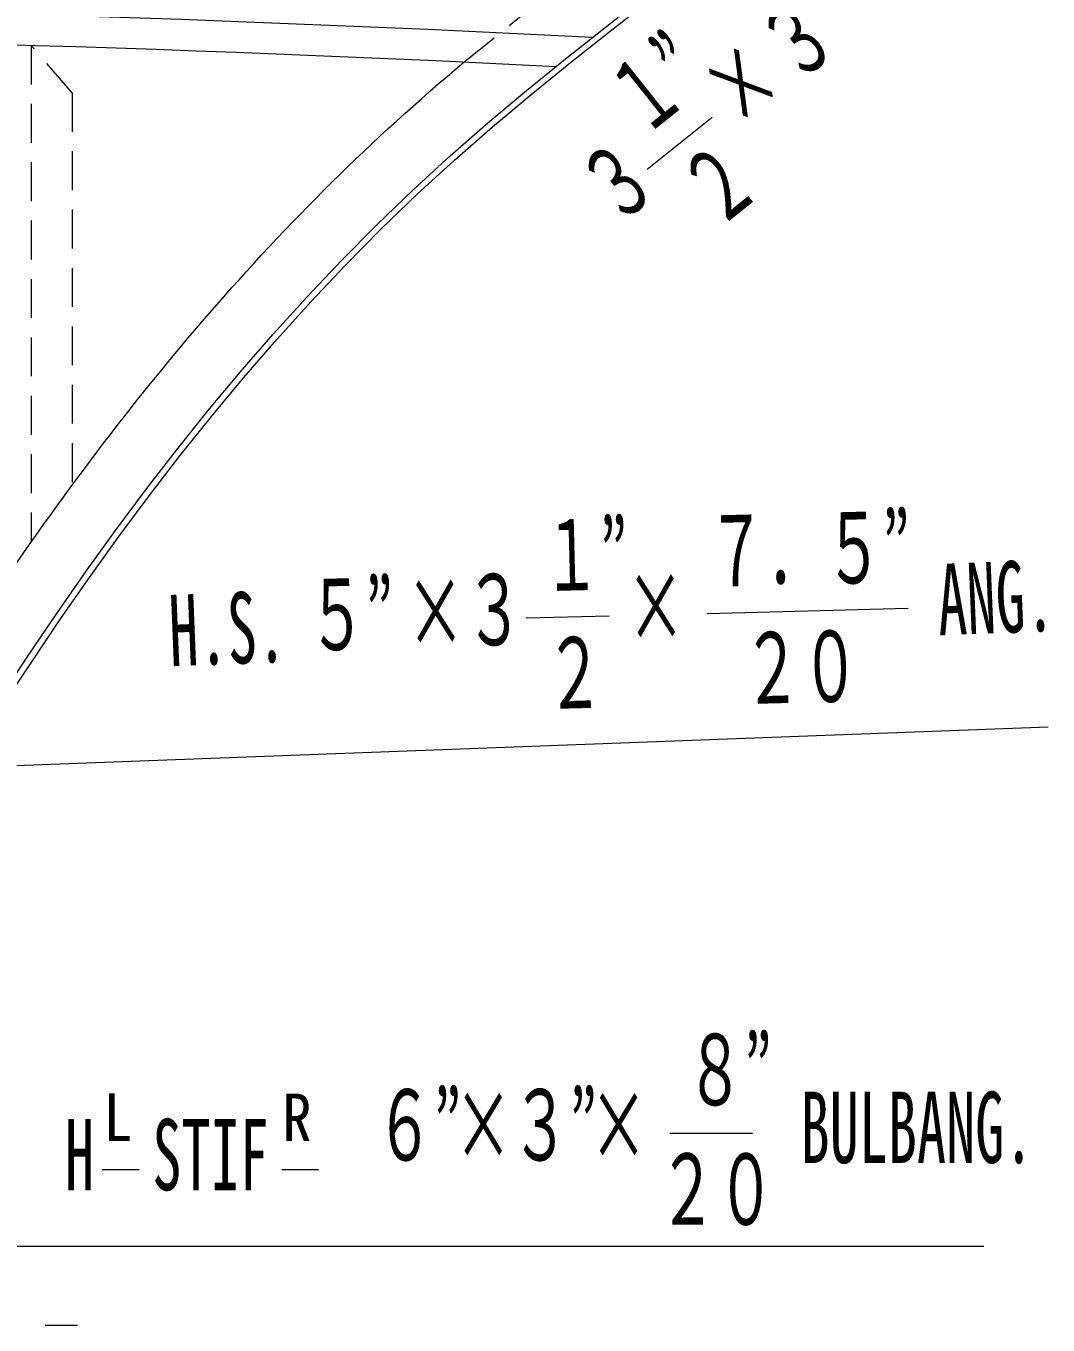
# Model space of a CAD drawing. Units: millimetres, scale not verified. Extents: x -16408 to 16408, y -11606 to 11606.
# Drawn here: x -5965 to -4704, y -4063 to -2460 of the extents above; entities that cross this region are included whole.
import ezdxf
from ezdxf.enums import TextEntityAlignment as Align

# ---------------------------------------------------------------- set-up
doc = ezdxf.new("R2010")
doc.units = ezdxf.units.MM
doc.header["$LTSCALE"] = 40
doc.linetypes.add('CHAIN1', pattern=[8, 5, -1, 1, -1])
doc.linetypes.add('DASHED1', pattern=[1.8, 1.2, -0.6])
for name, color, linetype, lineweight in [('0-0_0', 3, 'Continuous', 18), ('0-1_芯', 4, 'CHAIN1', 18), ('0-2_寸法', 2, 'Continuous', 18)]:
    doc.layers.add(name, color=color, linetype=linetype, lineweight=lineweight)
doc.styles.add('ＭＳ ゴシック', font='')
doc.styles.get('ＭＳ ゴシック').set_extended_font_data('MS Gothic')

msp = doc.modelspace()

# ---------------------------------------------------------------- linework, layer by layer
at = {"layer": '0-0_0', "color": 1, "linetype": 'DASHED1'}
for p, q in [((-5424.75, -2505.08), (-5291.2, -2397.15)), ((-5958.44, -2484.52), (-5958.44, -3097.15)), ((-5907.64, -2542.92), (-5958.44, -2484.52)), ((-5907.64, -2542.92), (-5907.64, -3026.6))]:
    msp.add_line(p, q, dxfattribs=at)
at = {"layer": '0-0_0'}
for points in [[(-5994.84, -3287.18), (-5960.73, -3235.34), (-5925.96, -3183.93), (-5890.48, -3133), (-5854.23, -3082.62), (-5817.18, -3032.83), (-5779.28, -2983.69), (-5740.48, -2935.25), (-5700.75, -2887.57), (-5660.05, -2840.71), (-5618.38, -2794.72), (-5575.71, -2749.66), (-5532.04, -2705.56), (-5487.35, -2662.5), (-5441.63, -2620.53), (-5394.92, -2579.66), (-5347.34, -2539.81), (-5299.13, -2500.72), (-5250.53, -2462.13), (-5201.74, -2423.76)], [(-5991.13, -3295.49), (-5956.94, -3243.4), (-5922.08, -3191.75), (-5886.51, -3140.59), (-5850.17, -3089.97), (-5813.01, -3039.95), (-5775, -2990.58), (-5736.09, -2941.91), (-5696.24, -2894.01), (-5655.41, -2846.94), (-5613.58, -2800.75), (-5570.76, -2755.49), (-5526.91, -2711.21), (-5482.05, -2667.97), (-5436.15, -2625.83), (-5389.24, -2584.82), (-5341.45, -2544.84), (-5293.03, -2505.61), (-5244.23, -2466.87), (-5195.25, -2428.35)], [(-5507.83, -2577.64), (-5497.61, -2568.39), (-5487.34, -2559.19), (-5477.01, -2550.04), (-5466.65, -2540.95), (-5456.23, -2531.91), (-5445.78, -2522.92), (-5435.28, -2513.98), (-5424.75, -2505.08)], [(-5869.01, -2975.1), (-5860.62, -2964.16), (-5852.19, -2953.25), (-5843.71, -2942.37), (-5835.19, -2931.53), (-5826.63, -2920.72), (-5818.03, -2909.94), (-5809.38, -2899.21), (-5800.68, -2888.5), (-5791.94, -2877.84), (-5783.16, -2867.21), (-5774.33, -2856.62), (-5765.45, -2846.06), (-5756.53, -2835.55), (-5747.56, -2825.08), (-5738.55, -2814.64), (-5729.48, -2804.25), (-5720.37, -2793.9), (-5711.22, -2783.58), (-5702.02, -2773.32), (-5692.77, -2763.09), (-5683.47, -2752.91), (-5674.12, -2742.77), (-5664.73, -2732.67), (-5655.29, -2722.62), (-5645.8, -2712.62), (-5636.26, -2702.66), (-5626.67, -2692.75), (-5617.04, -2682.88), (-5607.35, -2673.07), (-5597.62, -2663.3), (-5587.84, -2653.58), (-5578.01, -2643.91), (-5568.13, -2634.29), (-5558.21, -2624.71), (-5548.23, -2615.19), (-5538.2, -2605.73), (-5528.13, -2596.31), (-5518, -2586.95), (-5507.83, -2577.64)], [(-5934.67, -3063.74), (-5926.6, -3052.56), (-5918.49, -3041.41), (-5910.35, -3030.28), (-5902.16, -3019.19), (-5893.93, -3008.12), (-5885.67, -2997.08), (-5877.36, -2986.08), (-5869.01, -2975.1)], [(-5982.3, -3131.39), (-5974.46, -3120.05), (-5966.57, -3108.74), (-5958.65, -3097.45), (-5950.69, -3086.19), (-5942.7, -3074.95), (-5934.67, -3063.74)]]:
    msp.add_lwpolyline(points, dxfattribs=at)
for radius, start, end in [(32615.57, 87.0489, 92.75224), (32577.47, 87.12459, 92.67583)]:
    msp.add_arc((-6945.63, -35047.03), radius, start, end, dxfattribs=at)
at = {"layer": '0-1_芯'}
msp.add_line((-7141.26, -4062.84), (-5871.95, -4062.84), dxfattribs=at)
at = {"layer": '0-2_寸法'}
for p, q in [((-5198.69, -2636.99), (-5118.46, -2573.04)), ((-5347.77, -3190.53), (-5245.21, -3187.95)), ((-5124.63, -3184.92), (-4876.56, -3178.69)), ((-6079.62, -3376.35), (-4704.07, -3324.82)), ((-5170.71, -3826.13), (-5068.12, -3826.13)), ((-5870.68, -3870.8), (-5825.04, -3870.8)), ((-5649.32, -3870.8), (-5603.77, -3870.8)), ((-6119.06, -3965.63), (-4783.24, -3965.63))]:
    msp.add_line(p, q, dxfattribs=at)

# ---------------------------------------------------------------- texts
at = {"layer": '0-2_寸法', "style": 'ＭＳ ゴシック', "width": 0.6}
for s, rotation, p in [('３”', 38.557, (-4997.91, -2553.89)), ('１”', 38.557, (-5185.79, -2619.06)), ('×', 38.557, (-5066.52, -2608.79)), ('３', 38.557, (-5219.71, -2729.4)), ('２', 38.557, (-5094.63, -2732.39)), ('７．５”', 1.438, (-5122.08, -3178.88)), ('１”', 1.438, (-5326.66, -3184.02)), ('ANG.', 2.295, (-4837.55, -3238.51)), ('５”', 1.438, (-5615.62, -3257.43)), ('３', 1.438, (-5421.65, -3251.63)), ('×', 1.438, (-5222.11, -3247.71)), ('×', 1.438, (-5493.75, -3254.37)), ('H.S.', 2.295, (-5785.52, -3276.67)), ('２０', 1.438, (-5078.82, -3323.28)), ('２', 1.438, (-5322.36, -3329.4))]:
    msp.add_text(s, height=87.98, rotation=rotation, dxfattribs=at).set_placement(p, align=Align.BOTTOM_LEFT)
at = {"layer": '0-2_寸法', "style": 'ＭＳ ゴシック'}
for s, height, width, p in [('８”', 87.98, 0.6, (-5150.83, -3818.12)), ('L', 58.65, 0.9, (-5869.36, -3853.4)), ('R', 58.65, 0.9, (-5648.48, -3853.55)), ('６”', 87.98, 0.6, (-5533.82, -3886.29)), ('×', 87.98, 0.6, (-5436.66, -3886.29)), ('３”', 87.98, 0.6, (-5366.44, -3886.29)), ('×', 87.98, 0.6, (-5269.73, -3886.45)), ('BULBANG.', 87.98, 0.6, (-5009.36, -3889.37)), ('H  STIF', 87.98, 0.6, (-5916.67, -3922.91)), ('２０', 87.98, 0.6, (-5184.79, -3965.59))]:
    msp.add_text(s, height=height, dxfattribs=dict(at, width=width)).set_placement(p, align=Align.BOTTOM_LEFT)

doc.saveas('drawing.dxf')
